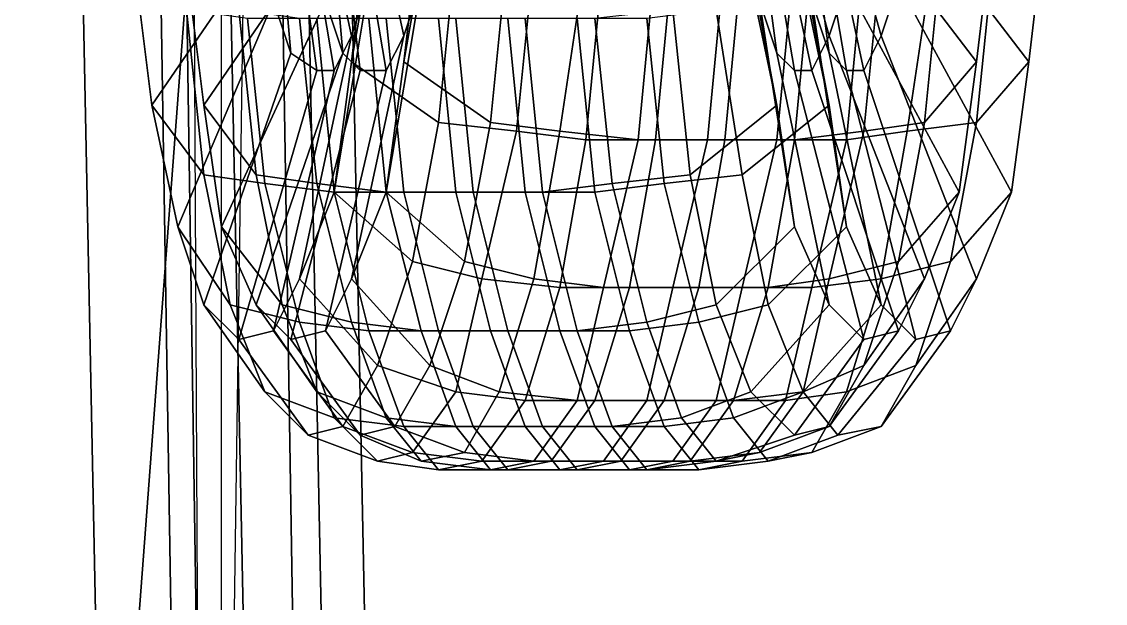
# Model space of a CAD drawing. Extents: x -1726 to 1721, y -2579 to 1769.
# Drawn here: x 261 to 385.8, y 110.6 to 177.6 of the extents above; entities that cross this region are included whole.
import ezdxf

# ---------------------------------------------------------------- set-up
doc = ezdxf.new("R2010")
doc.units = 0

msp = doc.modelspace()

# ---------------------------------------------------------------- linework, layer by layer
at = {"layer": '272109', "color": 1}
for points in [[(277, 184, -735), (249, 184, -683), (253, -64, -681), (281, -64, -733)], [(277, 184, -964), (294, 184, -908), (299, -64, -909), (281, -64, -966)], [(294, 184, -791), (277, 184, -735), (281, -64, -733), (299, -64, -790)], [(294, 184, -908), (299, 184, -850), (304, -64, -850), (299, -64, -909)], [(299, 184, -850), (294, 184, -791), (299, -64, -790), (304, -64, -850)]]:
    msp.add_3dface(points, dxfattribs=at)
at = {"layer": '27577', "color": 1}
for points in [[(287, 217, -859), (284, 8, -847), (732, 9, -836), (738, 224, -845)], [(284, 10, -911), (284, 218, -893), (734, 218, -870), (733, 9, -880)]]:
    msp.add_3dface(points, dxfattribs=at)
at = {"layer": '295117', "color": 1}
for points in [[(273, -64, -737), (246, -64, -686), (242, 184, -688), (268, 184, -739)], [(273, -64, -963), (290, -64, -907), (285, 184, -907), (268, 184, -961)], [(290, -64, -792), (273, -64, -737), (268, 184, -739), (285, 184, -793)], [(290, -64, -907), (295, -64, -850), (291, 184, -850), (285, 184, -907)], [(295, -64, -850), (290, -64, -792), (285, 184, -793), (291, 184, -850)]]:
    msp.add_3dface(points, dxfattribs=at)
at = {"layer": '345445', "color": 1}
msp.add_3dface([(165, -41, -805), (163, 348, -805), (280, 351, -951), (282, -38, -951)], dxfattribs=at)
at = {"layer": '381253', "color": 1}
msp.add_3dface([(284, -84, -959), (260, -84, -1022), (249, 182, -1016), (280, 182, -957)], dxfattribs=at)
at = {"layer": '382387', "color": 1}
for points in [[(249, 182, -1016), (260, -84, -1022), (280, 182, -957), (249, 182, -1016)], [(260, -84, -1022), (249, 182, -1016), (280, 182, -957), (260, -84, -1022)], [(280, 182, -957), (260, -84, -1022), (284, -84, -959), (280, 182, -957)], [(284, -84, -959), (260, -84, -1022), (280, 182, -957), (284, -84, -959)]]:
    msp.add_3dface(points, dxfattribs=at)
at = {"layer": '44033', "color": 1}
for points in [[(287, 231, -1170), (301, 182, -1237), (299, 176, -1228), (287, 231, -1170)], [(287, 231, -1170), (299, 176, -1228), (297, 172, -1217), (287, 231, -1170)], [(287, 231, -1170), (297, 172, -1217), (295, 172, -1206), (287, 231, -1170)], [(287, 231, -1170), (295, 172, -1206), (292, 174, -1195), (287, 231, -1170)], [(287, 231, -1170), (292, 174, -1195), (290, 180, -1185), (287, 231, -1170)], [(342, 219, -1156), (346, 180, -1174), (348, 174, -1184), (342, 219, -1156)], [(342, 219, -1156), (348, 174, -1184), (350, 172, -1195), (342, 219, -1156)], [(342, 219, -1156), (350, 172, -1195), (352, 172, -1206), (342, 219, -1156)], [(342, 219, -1156), (352, 172, -1206), (354, 176, -1217), (342, 219, -1156)], [(342, 219, -1156), (354, 176, -1217), (356, 182, -1226), (342, 219, -1156)], [(302, 190, -1245), (304, 201, -1250), (301, 190, -1280), (299, 173, -1272)], [(371, 173, -1257), (373, 190, -1266), (359, 201, -1239), (358, 190, -1234)], [(287, 197, -1171), (289, 187, -1177), (276, 168, -1155), (274, 184, -1145)], [(345, 184, -1131), (348, 168, -1141), (344, 187, -1166), (343, 197, -1160)], [(301, 182, -1237), (302, 190, -1245), (299, 173, -1272), (297, 158, -1259)], [(299, 173, -1272), (301, 190, -1280), (311, 186, -1289), (309, 166, -1279)], [(369, 158, -1244), (371, 173, -1257), (358, 190, -1234), (356, 182, -1226)], [(365, 166, -1267), (367, 186, -1278), (373, 190, -1266), (371, 173, -1257)], [(289, 187, -1177), (290, 180, -1185), (279, 154, -1170), (276, 168, -1155)], [(309, 166, -1279), (311, 186, -1289), (320, 185, -1290), (318, 165, -1280)], [(348, 168, -1141), (350, 154, -1155), (346, 180, -1174), (344, 187, -1166)], [(358, 165, -1271), (360, 185, -1282), (367, 186, -1278), (365, 166, -1267)], [(318, 165, -1280), (320, 185, -1290), (328, 185, -1289), (326, 164, -1279)], [(326, 164, -1279), (328, 185, -1289), (336, 185, -1288), (334, 164, -1277)], [(334, 164, -1277), (336, 185, -1288), (344, 185, -1286), (342, 164, -1275)], [(342, 164, -1275), (344, 185, -1286), (352, 185, -1284), (350, 164, -1274)], [(350, 164, -1274), (352, 185, -1284), (360, 185, -1282), (358, 165, -1271)], [(274, 184, -1145), (276, 168, -1155), (282, 160, -1146), (280, 179, -1134)], [(336, 179, -1122), (338, 160, -1134), (348, 168, -1141), (345, 184, -1131)], [(299, 176, -1228), (301, 182, -1237), (297, 158, -1259), (293, 148, -1243)], [(365, 148, -1228), (369, 158, -1244), (356, 182, -1226), (354, 176, -1217)], [(290, 180, -1185), (292, 174, -1195), (282, 145, -1187), (279, 154, -1170)], [(350, 154, -1155), (354, 145, -1172), (348, 174, -1184), (346, 180, -1174)], [(280, 179, -1134), (282, 160, -1146), (289, 159, -1142), (287, 178, -1129)], [(327, 178, -1121), (329, 159, -1133), (338, 160, -1134), (336, 179, -1122)], [(287, 178, -1129), (289, 159, -1142), (297, 158, -1139), (295, 178, -1127)], [(295, 178, -1127), (297, 158, -1139), (305, 158, -1138), (303, 178, -1125)], [(303, 178, -1125), (305, 158, -1138), (313, 158, -1136), (311, 178, -1124)], [(311, 178, -1124), (313, 158, -1136), (321, 158, -1134), (319, 178, -1122)], [(319, 178, -1122), (321, 158, -1134), (329, 159, -1133), (327, 178, -1121)], [(297, 172, -1217), (299, 176, -1228), (293, 148, -1243), (290, 142, -1224)], [(362, 142, -1210), (365, 148, -1228), (354, 176, -1217), (352, 172, -1206)], [(292, 174, -1195), (295, 172, -1206), (286, 141, -1205), (282, 145, -1187)], [(354, 145, -1172), (358, 141, -1191), (350, 172, -1195), (348, 174, -1184)], [(297, 158, -1259), (299, 173, -1272), (309, 166, -1279), (306, 150, -1264)], [(362, 150, -1253), (365, 166, -1267), (371, 173, -1257), (369, 158, -1244)], [(295, 172, -1206), (297, 172, -1217), (290, 142, -1224), (286, 141, -1205)], [(358, 141, -1191), (362, 142, -1210), (352, 172, -1206), (350, 172, -1195)], [(276, 168, -1155), (279, 154, -1170), (285, 145, -1162), (282, 160, -1146)], [(338, 160, -1134), (341, 145, -1150), (350, 154, -1155), (348, 168, -1141)], [(306, 150, -1264), (309, 166, -1279), (318, 165, -1280), (314, 148, -1264)], [(314, 148, -1264), (318, 165, -1280), (326, 164, -1279), (323, 147, -1263)], [(347, 147, -1258), (350, 164, -1274), (358, 165, -1271), (354, 148, -1256)], [(354, 148, -1256), (358, 165, -1271), (365, 166, -1267), (362, 150, -1253)], [(323, 147, -1263), (326, 164, -1279), (334, 164, -1277), (331, 147, -1262)], [(331, 147, -1262), (334, 164, -1277), (342, 164, -1275), (339, 147, -1260)], [(339, 147, -1260), (342, 164, -1275), (350, 164, -1274), (347, 147, -1258)], [(282, 160, -1146), (285, 145, -1162), (293, 143, -1158), (289, 159, -1142)], [(329, 159, -1133), (333, 143, -1150), (341, 145, -1150), (338, 160, -1134)], [(289, 159, -1142), (293, 143, -1158), (301, 142, -1156), (297, 158, -1139)], [(321, 158, -1134), (325, 142, -1151), (333, 143, -1150), (329, 159, -1133)], [(293, 148, -1243), (297, 158, -1259), (306, 150, -1264), (302, 138, -1245)], [(297, 158, -1139), (301, 142, -1156), (309, 142, -1155), (305, 158, -1138)], [(305, 158, -1138), (309, 142, -1155), (317, 142, -1153), (313, 158, -1136)], [(313, 158, -1136), (317, 142, -1153), (325, 142, -1151), (321, 158, -1134)], [(358, 138, -1234), (362, 150, -1253), (369, 158, -1244), (365, 148, -1228)], [(279, 154, -1170), (282, 145, -1187), (289, 135, -1181), (285, 145, -1162)], [(341, 145, -1150), (345, 135, -1170), (354, 145, -1172), (350, 154, -1155)], [(302, 138, -1245), (306, 150, -1264), (314, 148, -1264), (311, 135, -1245)], [(351, 135, -1237), (354, 148, -1256), (362, 150, -1253), (358, 138, -1234)], [(290, 142, -1224), (293, 148, -1243), (302, 138, -1245), (298, 131, -1225)], [(311, 135, -1245), (314, 148, -1264), (323, 147, -1263), (319, 134, -1244)], [(343, 134, -1239), (347, 147, -1258), (354, 148, -1256), (351, 135, -1237)], [(354, 131, -1213), (358, 138, -1234), (365, 148, -1228), (362, 142, -1210)], [(319, 134, -1244), (323, 147, -1263), (331, 147, -1262), (327, 134, -1242)], [(327, 134, -1242), (331, 147, -1262), (339, 147, -1260), (335, 134, -1241)], [(335, 134, -1241), (339, 147, -1260), (347, 147, -1258), (343, 134, -1239)], [(282, 145, -1187), (286, 141, -1205), (294, 130, -1203), (289, 135, -1181)], [(285, 145, -1162), (289, 135, -1181), (297, 132, -1179), (293, 143, -1158)], [(333, 143, -1150), (337, 132, -1170), (345, 135, -1170), (341, 145, -1150)], [(345, 135, -1170), (350, 130, -1191), (358, 141, -1191), (354, 145, -1172)], [(293, 143, -1158), (297, 132, -1179), (305, 131, -1177), (301, 142, -1156)], [(325, 142, -1151), (329, 131, -1172), (337, 132, -1170), (333, 143, -1150)], [(286, 141, -1205), (290, 142, -1224), (298, 131, -1225), (294, 130, -1203)], [(301, 142, -1156), (305, 131, -1177), (313, 131, -1175), (309, 142, -1155)], [(309, 142, -1155), (313, 131, -1175), (321, 131, -1173), (317, 142, -1153)], [(317, 142, -1153), (321, 131, -1173), (329, 131, -1172), (325, 142, -1151)], [(350, 130, -1191), (354, 131, -1213), (362, 142, -1210), (358, 141, -1191)], [(298, 131, -1225), (302, 138, -1245), (311, 135, -1245), (306, 128, -1223)], [(346, 128, -1215), (351, 135, -1237), (358, 138, -1234), (354, 131, -1213)], [(289, 135, -1181), (294, 130, -1203), (302, 127, -1201), (297, 132, -1179)], [(306, 128, -1223), (311, 135, -1245), (319, 134, -1244), (314, 127, -1222)], [(337, 132, -1170), (341, 127, -1193), (350, 130, -1191), (345, 135, -1170)], [(338, 127, -1217), (343, 134, -1239), (351, 135, -1237), (346, 128, -1215)], [(314, 127, -1222), (319, 134, -1244), (327, 134, -1242), (322, 127, -1220)], [(322, 127, -1220), (327, 134, -1242), (335, 134, -1241), (330, 127, -1219)], [(330, 127, -1219), (335, 134, -1241), (343, 134, -1239), (338, 127, -1217)], [(297, 132, -1179), (302, 127, -1201), (309, 126, -1199), (305, 131, -1177)], [(329, 131, -1172), (333, 126, -1194), (341, 127, -1193), (337, 132, -1170)], [(294, 130, -1203), (298, 131, -1225), (306, 128, -1223), (302, 127, -1201)], [(305, 131, -1177), (309, 126, -1199), (317, 126, -1197), (313, 131, -1175)], [(313, 131, -1175), (317, 126, -1197), (325, 126, -1196), (321, 131, -1173)], [(321, 131, -1173), (325, 126, -1196), (333, 126, -1194), (329, 131, -1172)], [(341, 127, -1193), (346, 128, -1215), (354, 131, -1213), (350, 130, -1191)], [(302, 127, -1201), (306, 128, -1223), (314, 127, -1222), (309, 126, -1199)], [(333, 126, -1194), (338, 127, -1217), (346, 128, -1215), (341, 127, -1193)], [(309, 126, -1199), (314, 127, -1222), (322, 127, -1220), (317, 126, -1197)], [(317, 126, -1197), (322, 127, -1220), (330, 127, -1219), (325, 126, -1196)], [(325, 126, -1196), (330, 127, -1219), (338, 127, -1217), (333, 126, -1194)]]:
    msp.add_3dface(points, dxfattribs=at)
at = {"layer": '78925', "color": 1}
for points in [[(293, 231, -1196), (307, 182, -1264), (305, 176, -1254), (293, 231, -1196)], [(293, 231, -1196), (305, 176, -1254), (303, 172, -1244), (293, 231, -1196)], [(293, 231, -1196), (303, 172, -1244), (300, 172, -1232), (293, 231, -1196)], [(293, 231, -1196), (300, 172, -1232), (298, 174, -1221), (293, 231, -1196)], [(293, 231, -1196), (298, 174, -1221), (296, 180, -1211), (293, 231, -1196)], [(348, 219, -1182), (352, 180, -1200), (354, 174, -1210), (348, 219, -1182)], [(348, 219, -1182), (354, 174, -1210), (356, 172, -1221), (348, 219, -1182)], [(348, 219, -1182), (356, 172, -1221), (358, 172, -1232), (348, 219, -1182)], [(348, 219, -1182), (358, 172, -1232), (360, 176, -1243), (348, 219, -1182)], [(348, 219, -1182), (360, 176, -1243), (362, 182, -1252), (348, 219, -1182)], [(308, 190, -1271), (309, 201, -1276), (307, 190, -1307), (305, 173, -1298)], [(377, 173, -1283), (379, 190, -1292), (365, 201, -1265), (364, 190, -1260)], [(293, 197, -1197), (295, 187, -1203), (282, 168, -1182), (280, 184, -1171)], [(351, 184, -1157), (354, 168, -1167), (350, 187, -1192), (349, 197, -1186)], [(307, 182, -1264), (308, 190, -1271), (305, 173, -1298), (303, 158, -1285)], [(305, 173, -1298), (307, 190, -1307), (317, 186, -1315), (315, 166, -1305)], [(375, 158, -1270), (377, 173, -1283), (364, 190, -1260), (362, 182, -1252)], [(371, 166, -1294), (373, 186, -1304), (379, 190, -1292), (377, 173, -1283)], [(295, 187, -1203), (296, 180, -1211), (284, 154, -1196), (282, 168, -1182)], [(315, 166, -1305), (317, 186, -1315), (326, 185, -1316), (323, 165, -1306)], [(354, 168, -1167), (356, 154, -1181), (352, 180, -1200), (350, 187, -1192)], [(363, 165, -1298), (366, 185, -1308), (373, 186, -1304), (371, 166, -1294)], [(323, 165, -1306), (326, 185, -1316), (334, 185, -1316), (332, 164, -1305)], [(332, 164, -1305), (334, 185, -1316), (342, 185, -1314), (340, 164, -1303)], [(340, 164, -1303), (342, 185, -1314), (350, 185, -1312), (348, 164, -1302)], [(348, 164, -1302), (350, 185, -1312), (358, 185, -1311), (356, 164, -1300)], [(356, 164, -1300), (358, 185, -1311), (366, 185, -1308), (363, 165, -1298)], [(280, 184, -1171), (282, 168, -1182), (288, 160, -1172), (286, 179, -1160)], [(341, 179, -1149), (344, 160, -1160), (354, 168, -1167), (351, 184, -1157)], [(305, 176, -1254), (307, 182, -1264), (303, 158, -1285), (299, 148, -1269)], [(371, 148, -1254), (375, 158, -1270), (362, 182, -1252), (360, 176, -1243)], [(296, 180, -1211), (298, 174, -1221), (288, 145, -1213), (284, 154, -1196)], [(356, 154, -1181), (360, 145, -1198), (354, 174, -1210), (352, 180, -1200)], [(286, 179, -1160), (288, 160, -1172), (295, 159, -1168), (293, 178, -1156)], [(333, 178, -1148), (335, 159, -1160), (344, 160, -1160), (341, 179, -1149)], [(293, 178, -1156), (295, 159, -1168), (303, 158, -1166), (301, 178, -1153)], [(301, 178, -1153), (303, 158, -1166), (311, 158, -1164), (309, 178, -1152)], [(309, 178, -1152), (311, 158, -1164), (319, 158, -1162), (317, 178, -1150)], [(317, 178, -1150), (319, 158, -1162), (327, 158, -1161), (325, 178, -1148)], [(325, 178, -1148), (327, 158, -1161), (335, 159, -1160), (333, 178, -1148)], [(303, 172, -1244), (305, 176, -1254), (299, 148, -1269), (296, 142, -1250)], [(368, 142, -1236), (371, 148, -1254), (360, 176, -1243), (358, 172, -1232)], [(298, 174, -1221), (300, 172, -1232), (292, 141, -1231), (288, 145, -1213)], [(360, 145, -1198), (364, 141, -1217), (356, 172, -1221), (354, 174, -1210)], [(303, 158, -1285), (305, 173, -1298), (315, 166, -1305), (312, 150, -1290)], [(368, 150, -1279), (371, 166, -1294), (377, 173, -1283), (375, 158, -1270)], [(300, 172, -1232), (303, 172, -1244), (296, 142, -1250), (292, 141, -1231)], [(364, 141, -1217), (368, 142, -1236), (358, 172, -1232), (356, 172, -1221)], [(282, 168, -1182), (284, 154, -1196), (291, 145, -1188), (288, 160, -1172)], [(344, 160, -1160), (347, 145, -1177), (356, 154, -1181), (354, 168, -1167)], [(312, 150, -1290), (315, 166, -1305), (323, 165, -1306), (320, 148, -1290)], [(320, 148, -1290), (323, 165, -1306), (332, 164, -1305), (328, 147, -1289)], [(352, 147, -1285), (356, 164, -1300), (363, 165, -1298), (360, 148, -1282)], [(360, 148, -1282), (363, 165, -1298), (371, 166, -1294), (368, 150, -1279)], [(328, 147, -1289), (332, 164, -1305), (340, 164, -1303), (336, 147, -1288)], [(336, 147, -1288), (340, 164, -1303), (348, 164, -1302), (344, 147, -1286)], [(344, 147, -1286), (348, 164, -1302), (356, 164, -1300), (352, 147, -1285)], [(288, 160, -1172), (291, 145, -1188), (299, 143, -1185), (295, 159, -1168)], [(335, 159, -1160), (339, 143, -1176), (347, 145, -1177), (344, 160, -1160)], [(295, 159, -1168), (299, 143, -1185), (307, 142, -1182), (303, 158, -1166)], [(327, 158, -1161), (331, 142, -1178), (339, 143, -1176), (335, 159, -1160)], [(299, 148, -1269), (303, 158, -1285), (312, 150, -1290), (308, 138, -1272)], [(303, 158, -1166), (307, 142, -1182), (315, 142, -1181), (311, 158, -1164)], [(311, 158, -1164), (315, 142, -1181), (323, 142, -1179), (319, 158, -1162)], [(319, 158, -1162), (323, 142, -1179), (331, 142, -1178), (327, 158, -1161)], [(364, 138, -1260), (368, 150, -1279), (375, 158, -1270), (371, 148, -1254)], [(284, 154, -1196), (288, 145, -1213), (295, 135, -1207), (291, 145, -1188)], [(347, 145, -1177), (351, 135, -1196), (360, 145, -1198), (356, 154, -1181)], [(308, 138, -1272), (312, 150, -1290), (320, 148, -1290), (316, 135, -1271)], [(356, 135, -1263), (360, 148, -1282), (368, 150, -1279), (364, 138, -1260)], [(296, 142, -1250), (299, 148, -1269), (308, 138, -1272), (304, 131, -1251)], [(316, 135, -1271), (320, 148, -1290), (328, 147, -1289), (325, 134, -1270)], [(349, 134, -1265), (352, 147, -1285), (360, 148, -1282), (356, 135, -1263)], [(360, 131, -1239), (364, 138, -1260), (371, 148, -1254), (368, 142, -1236)], [(325, 134, -1270), (328, 147, -1289), (336, 147, -1288), (333, 134, -1268)], [(333, 134, -1268), (336, 147, -1288), (344, 147, -1286), (341, 134, -1267)], [(341, 134, -1267), (344, 147, -1286), (352, 147, -1285), (349, 134, -1265)], [(288, 145, -1213), (292, 141, -1231), (300, 130, -1229), (295, 135, -1207)], [(291, 145, -1188), (295, 135, -1207), (303, 132, -1205), (299, 143, -1185)], [(339, 143, -1176), (343, 132, -1197), (351, 135, -1196), (347, 145, -1177)], [(351, 135, -1196), (355, 130, -1217), (364, 141, -1217), (360, 145, -1198)], [(299, 143, -1185), (303, 132, -1205), (311, 131, -1203), (307, 142, -1182)], [(331, 142, -1178), (335, 131, -1198), (343, 132, -1197), (339, 143, -1176)], [(292, 141, -1231), (296, 142, -1250), (304, 131, -1251), (300, 130, -1229)], [(307, 142, -1182), (311, 131, -1203), (319, 131, -1201), (315, 142, -1181)], [(315, 142, -1181), (319, 131, -1201), (327, 131, -1200), (323, 142, -1179)], [(323, 142, -1179), (327, 131, -1200), (335, 131, -1198), (331, 142, -1178)], [(355, 130, -1217), (360, 131, -1239), (368, 142, -1236), (364, 141, -1217)], [(304, 131, -1251), (308, 138, -1272), (316, 135, -1271), (312, 128, -1250)], [(352, 128, -1241), (356, 135, -1263), (364, 138, -1260), (360, 131, -1239)], [(295, 135, -1207), (300, 130, -1229), (307, 127, -1227), (303, 132, -1205)], [(312, 128, -1250), (316, 135, -1271), (325, 134, -1270), (320, 127, -1248)], [(343, 132, -1197), (347, 127, -1219), (355, 130, -1217), (351, 135, -1196)], [(344, 127, -1243), (349, 134, -1265), (356, 135, -1263), (352, 128, -1241)], [(320, 127, -1248), (325, 134, -1270), (333, 134, -1268), (328, 127, -1247)], [(328, 127, -1247), (333, 134, -1268), (341, 134, -1267), (336, 127, -1245)], [(336, 127, -1245), (341, 134, -1267), (349, 134, -1265), (344, 127, -1243)], [(303, 132, -1205), (307, 127, -1227), (315, 126, -1225), (311, 131, -1203)], [(335, 131, -1198), (339, 126, -1220), (347, 127, -1219), (343, 132, -1197)], [(300, 130, -1229), (304, 131, -1251), (312, 128, -1250), (307, 127, -1227)], [(311, 131, -1203), (315, 126, -1225), (323, 126, -1224), (319, 131, -1201)], [(319, 131, -1201), (323, 126, -1224), (331, 126, -1222), (327, 131, -1200)], [(327, 131, -1200), (331, 126, -1222), (339, 126, -1220), (335, 131, -1198)], [(347, 127, -1219), (352, 128, -1241), (360, 131, -1239), (355, 130, -1217)], [(307, 127, -1227), (312, 128, -1250), (320, 127, -1248), (315, 126, -1225)], [(339, 126, -1220), (344, 127, -1243), (352, 128, -1241), (347, 127, -1219)], [(315, 126, -1225), (320, 127, -1248), (328, 127, -1247), (323, 126, -1224)], [(323, 126, -1224), (328, 127, -1247), (336, 127, -1245), (331, 126, -1222)], [(331, 126, -1222), (336, 127, -1245), (344, 127, -1243), (339, 126, -1220)]]:
    msp.add_3dface(points, dxfattribs=at)
at = {"layer": '93167', "color": 1}
for points in [[(293, 231, -1196), (307, 182, -1264), (305, 176, -1254), (293, 231, -1196)], [(293, 231, -1196), (305, 176, -1254), (303, 172, -1244), (293, 231, -1196)], [(293, 231, -1196), (303, 172, -1244), (300, 172, -1232), (293, 231, -1196)], [(293, 231, -1196), (300, 172, -1232), (298, 174, -1221), (293, 231, -1196)], [(293, 231, -1196), (298, 174, -1221), (296, 180, -1211), (293, 231, -1196)], [(348, 219, -1182), (352, 180, -1200), (354, 174, -1210), (348, 219, -1182)], [(348, 219, -1182), (354, 174, -1210), (356, 172, -1221), (348, 219, -1182)], [(348, 219, -1182), (356, 172, -1221), (358, 172, -1232), (348, 219, -1182)], [(348, 219, -1182), (358, 172, -1232), (360, 176, -1243), (348, 219, -1182)], [(348, 219, -1182), (360, 176, -1243), (362, 182, -1252), (348, 219, -1182)], [(308, 190, -1271), (309, 201, -1276), (307, 190, -1307), (305, 173, -1298)], [(377, 173, -1283), (379, 190, -1292), (365, 201, -1265), (364, 190, -1260)], [(293, 197, -1197), (295, 187, -1203), (282, 168, -1182), (280, 184, -1171)], [(351, 184, -1157), (354, 168, -1167), (350, 187, -1192), (349, 197, -1186)], [(307, 182, -1264), (308, 190, -1271), (305, 173, -1298), (303, 158, -1285)], [(305, 173, -1298), (307, 190, -1307), (317, 186, -1315), (315, 166, -1305)], [(375, 158, -1270), (377, 173, -1283), (364, 190, -1260), (362, 182, -1252)], [(371, 166, -1294), (373, 186, -1304), (379, 190, -1292), (377, 173, -1283)], [(295, 187, -1203), (296, 180, -1211), (284, 154, -1196), (282, 168, -1182)], [(315, 166, -1305), (317, 186, -1315), (326, 185, -1316), (323, 165, -1306)], [(354, 168, -1167), (356, 154, -1181), (352, 180, -1200), (350, 187, -1192)], [(363, 165, -1298), (366, 185, -1308), (373, 186, -1304), (371, 166, -1294)], [(323, 165, -1306), (326, 185, -1316), (334, 185, -1316), (332, 164, -1305)], [(332, 164, -1305), (334, 185, -1316), (342, 185, -1314), (340, 164, -1303)], [(340, 164, -1303), (342, 185, -1314), (350, 185, -1312), (348, 164, -1302)], [(348, 164, -1302), (350, 185, -1312), (358, 185, -1311), (356, 164, -1300)], [(356, 164, -1300), (358, 185, -1311), (366, 185, -1308), (363, 165, -1298)], [(280, 184, -1171), (282, 168, -1182), (288, 160, -1172), (286, 179, -1160)], [(341, 179, -1149), (344, 160, -1160), (354, 168, -1167), (351, 184, -1157)], [(305, 176, -1254), (307, 182, -1264), (303, 158, -1285), (299, 148, -1269)], [(371, 148, -1254), (375, 158, -1270), (362, 182, -1252), (360, 176, -1243)], [(296, 180, -1211), (298, 174, -1221), (288, 145, -1213), (284, 154, -1196)], [(356, 154, -1181), (360, 145, -1198), (354, 174, -1210), (352, 180, -1200)], [(286, 179, -1160), (288, 160, -1172), (295, 159, -1168), (293, 178, -1156)], [(333, 178, -1148), (335, 159, -1160), (344, 160, -1160), (341, 179, -1149)], [(293, 178, -1156), (295, 159, -1168), (303, 158, -1166), (301, 178, -1153)], [(301, 178, -1153), (303, 158, -1166), (311, 158, -1164), (309, 178, -1152)], [(309, 178, -1152), (311, 158, -1164), (319, 158, -1162), (317, 178, -1150)], [(317, 178, -1150), (319, 158, -1162), (327, 158, -1161), (325, 178, -1148)], [(325, 178, -1148), (327, 158, -1161), (335, 159, -1160), (333, 178, -1148)], [(303, 172, -1244), (305, 176, -1254), (299, 148, -1269), (296, 142, -1250)], [(368, 142, -1236), (371, 148, -1254), (360, 176, -1243), (358, 172, -1232)], [(298, 174, -1221), (300, 172, -1232), (292, 141, -1231), (288, 145, -1213)], [(360, 145, -1198), (364, 141, -1217), (356, 172, -1221), (354, 174, -1210)], [(303, 158, -1285), (305, 173, -1298), (315, 166, -1305), (312, 150, -1290)], [(368, 150, -1279), (371, 166, -1294), (377, 173, -1283), (375, 158, -1270)], [(300, 172, -1232), (303, 172, -1244), (296, 142, -1250), (292, 141, -1231)], [(364, 141, -1217), (368, 142, -1236), (358, 172, -1232), (356, 172, -1221)], [(282, 168, -1182), (284, 154, -1196), (291, 145, -1188), (288, 160, -1172)], [(344, 160, -1160), (347, 145, -1177), (356, 154, -1181), (354, 168, -1167)], [(312, 150, -1290), (315, 166, -1305), (323, 165, -1306), (320, 148, -1290)], [(320, 148, -1290), (323, 165, -1306), (332, 164, -1305), (328, 147, -1289)], [(352, 147, -1285), (356, 164, -1300), (363, 165, -1298), (360, 148, -1282)], [(360, 148, -1282), (363, 165, -1298), (371, 166, -1294), (368, 150, -1279)], [(328, 147, -1289), (332, 164, -1305), (340, 164, -1303), (336, 147, -1288)], [(336, 147, -1288), (340, 164, -1303), (348, 164, -1302), (344, 147, -1286)], [(344, 147, -1286), (348, 164, -1302), (356, 164, -1300), (352, 147, -1285)], [(288, 160, -1172), (291, 145, -1188), (299, 143, -1185), (295, 159, -1168)], [(335, 159, -1160), (339, 143, -1176), (347, 145, -1177), (344, 160, -1160)], [(295, 159, -1168), (299, 143, -1185), (307, 142, -1182), (303, 158, -1166)], [(327, 158, -1161), (331, 142, -1178), (339, 143, -1176), (335, 159, -1160)], [(299, 148, -1269), (303, 158, -1285), (312, 150, -1290), (308, 138, -1272)], [(303, 158, -1166), (307, 142, -1182), (315, 142, -1181), (311, 158, -1164)], [(311, 158, -1164), (315, 142, -1181), (323, 142, -1179), (319, 158, -1162)], [(319, 158, -1162), (323, 142, -1179), (331, 142, -1178), (327, 158, -1161)], [(364, 138, -1260), (368, 150, -1279), (375, 158, -1270), (371, 148, -1254)], [(284, 154, -1196), (288, 145, -1213), (295, 135, -1207), (291, 145, -1188)], [(347, 145, -1177), (351, 135, -1196), (360, 145, -1198), (356, 154, -1181)], [(308, 138, -1272), (312, 150, -1290), (320, 148, -1290), (316, 135, -1271)], [(356, 135, -1263), (360, 148, -1282), (368, 150, -1279), (364, 138, -1260)], [(296, 142, -1250), (299, 148, -1269), (308, 138, -1272), (304, 131, -1251)], [(316, 135, -1271), (320, 148, -1290), (328, 147, -1289), (325, 134, -1270)], [(349, 134, -1265), (352, 147, -1285), (360, 148, -1282), (356, 135, -1263)], [(360, 131, -1239), (364, 138, -1260), (371, 148, -1254), (368, 142, -1236)], [(325, 134, -1270), (328, 147, -1289), (336, 147, -1288), (333, 134, -1268)], [(333, 134, -1268), (336, 147, -1288), (344, 147, -1286), (341, 134, -1267)], [(341, 134, -1267), (344, 147, -1286), (352, 147, -1285), (349, 134, -1265)], [(288, 145, -1213), (292, 141, -1231), (300, 130, -1229), (295, 135, -1207)], [(291, 145, -1188), (295, 135, -1207), (303, 132, -1205), (299, 143, -1185)], [(339, 143, -1176), (343, 132, -1197), (351, 135, -1196), (347, 145, -1177)], [(351, 135, -1196), (355, 130, -1217), (364, 141, -1217), (360, 145, -1198)], [(299, 143, -1185), (303, 132, -1205), (311, 131, -1203), (307, 142, -1182)], [(331, 142, -1178), (335, 131, -1198), (343, 132, -1197), (339, 143, -1176)], [(292, 141, -1231), (296, 142, -1250), (304, 131, -1251), (300, 130, -1229)], [(307, 142, -1182), (311, 131, -1203), (319, 131, -1201), (315, 142, -1181)], [(315, 142, -1181), (319, 131, -1201), (327, 131, -1200), (323, 142, -1179)], [(323, 142, -1179), (327, 131, -1200), (335, 131, -1198), (331, 142, -1178)], [(355, 130, -1217), (360, 131, -1239), (368, 142, -1236), (364, 141, -1217)], [(304, 131, -1251), (308, 138, -1272), (316, 135, -1271), (312, 128, -1250)], [(352, 128, -1241), (356, 135, -1263), (364, 138, -1260), (360, 131, -1239)], [(295, 135, -1207), (300, 130, -1229), (307, 127, -1227), (303, 132, -1205)], [(312, 128, -1250), (316, 135, -1271), (325, 134, -1270), (320, 127, -1248)], [(343, 132, -1197), (347, 127, -1219), (355, 130, -1217), (351, 135, -1196)], [(344, 127, -1243), (349, 134, -1265), (356, 135, -1263), (352, 128, -1241)], [(320, 127, -1248), (325, 134, -1270), (333, 134, -1268), (328, 127, -1247)], [(328, 127, -1247), (333, 134, -1268), (341, 134, -1267), (336, 127, -1245)], [(336, 127, -1245), (341, 134, -1267), (349, 134, -1265), (344, 127, -1243)], [(303, 132, -1205), (307, 127, -1227), (315, 126, -1225), (311, 131, -1203)], [(335, 131, -1198), (339, 126, -1220), (347, 127, -1219), (343, 132, -1197)], [(300, 130, -1229), (304, 131, -1251), (312, 128, -1250), (307, 127, -1227)], [(311, 131, -1203), (315, 126, -1225), (323, 126, -1224), (319, 131, -1201)], [(319, 131, -1201), (323, 126, -1224), (331, 126, -1222), (327, 131, -1200)], [(327, 131, -1200), (331, 126, -1222), (339, 126, -1220), (335, 131, -1198)], [(347, 127, -1219), (352, 128, -1241), (360, 131, -1239), (355, 130, -1217)], [(307, 127, -1227), (312, 128, -1250), (320, 127, -1248), (315, 126, -1225)], [(339, 126, -1220), (344, 127, -1243), (352, 128, -1241), (347, 127, -1219)], [(315, 126, -1225), (320, 127, -1248), (328, 127, -1247), (323, 126, -1224)], [(323, 126, -1224), (328, 127, -1247), (336, 127, -1245), (331, 126, -1222)], [(331, 126, -1222), (336, 127, -1245), (344, 127, -1243), (339, 126, -1220)]]:
    msp.add_3dface(points, dxfattribs=at)

doc.saveas('drawing.dxf')
